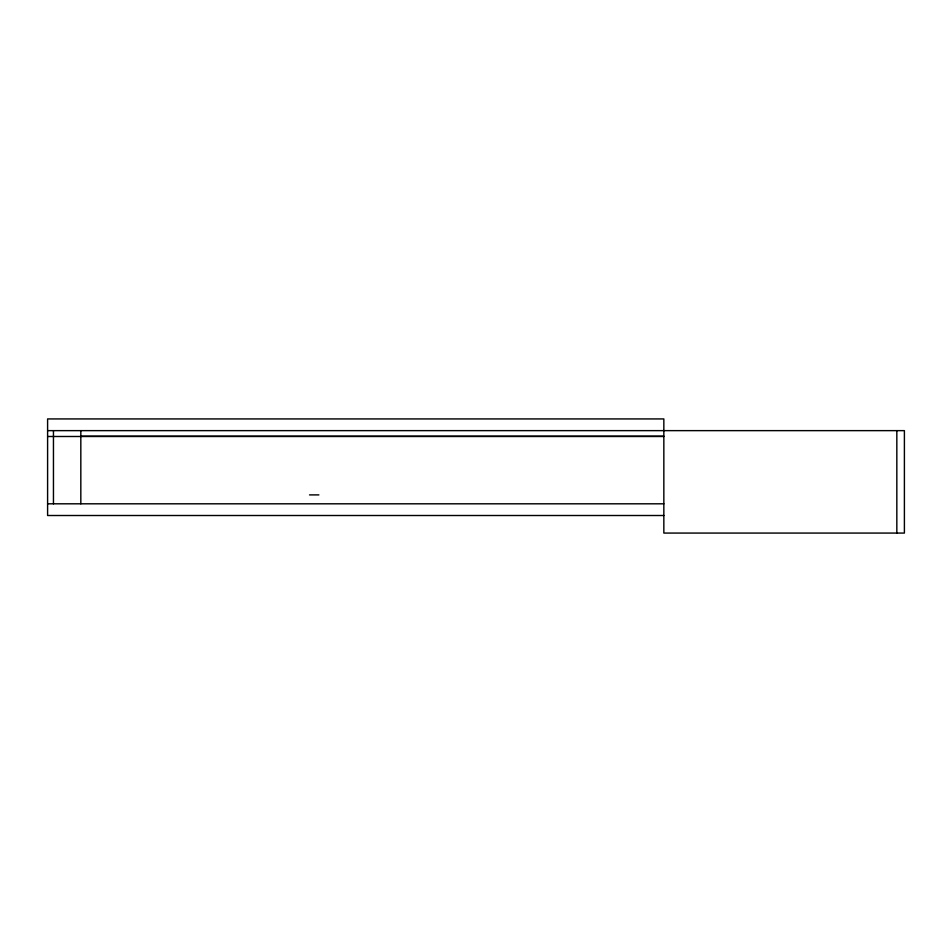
<?xml version="1.0" encoding="UTF-8"?>
<svg xmlns="http://www.w3.org/2000/svg" width="952" height="952" viewBox="0 0 952 952"><rect width="100%" height="100%" fill="white"/><g stroke="black" fill="none" stroke-linecap="round" stroke-linejoin="round"><path stroke-width="1.43" d="M47.6 430.637L904.4 430.637L904.4 533.072L663.841 533.072L663.841 418.928L47.6 418.928L47.6 515.508L663.841 515.508M80.825 436.195L663.841 436.195M47.6 436.492L663.841 436.492M309.531 494.897L318.884 494.897M47.6 503.81L663.841 503.81M896.832 430.637L896.832 533.072M80.825 430.637L80.825 503.81M53.455 430.637L53.455 503.81"/></g></svg>
